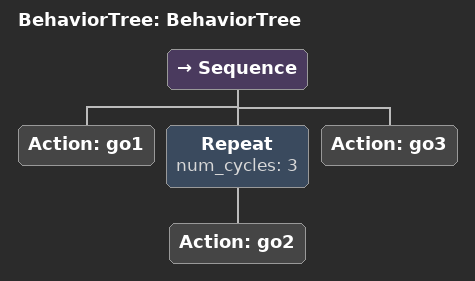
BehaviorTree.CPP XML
<?xml version="1.0"?>
<root main_tree_to_execute="BehaviorTree">
    <BehaviorTree ID="BehaviorTree">
        <Sequence>
            <Action ID="go1"/>
            <Repeat num_cycles="3">
                <Action ID="go2"/>
            </Repeat>
            <Action ID="go3"/>
        </Sequence>
    </BehaviorTree>
</root>
